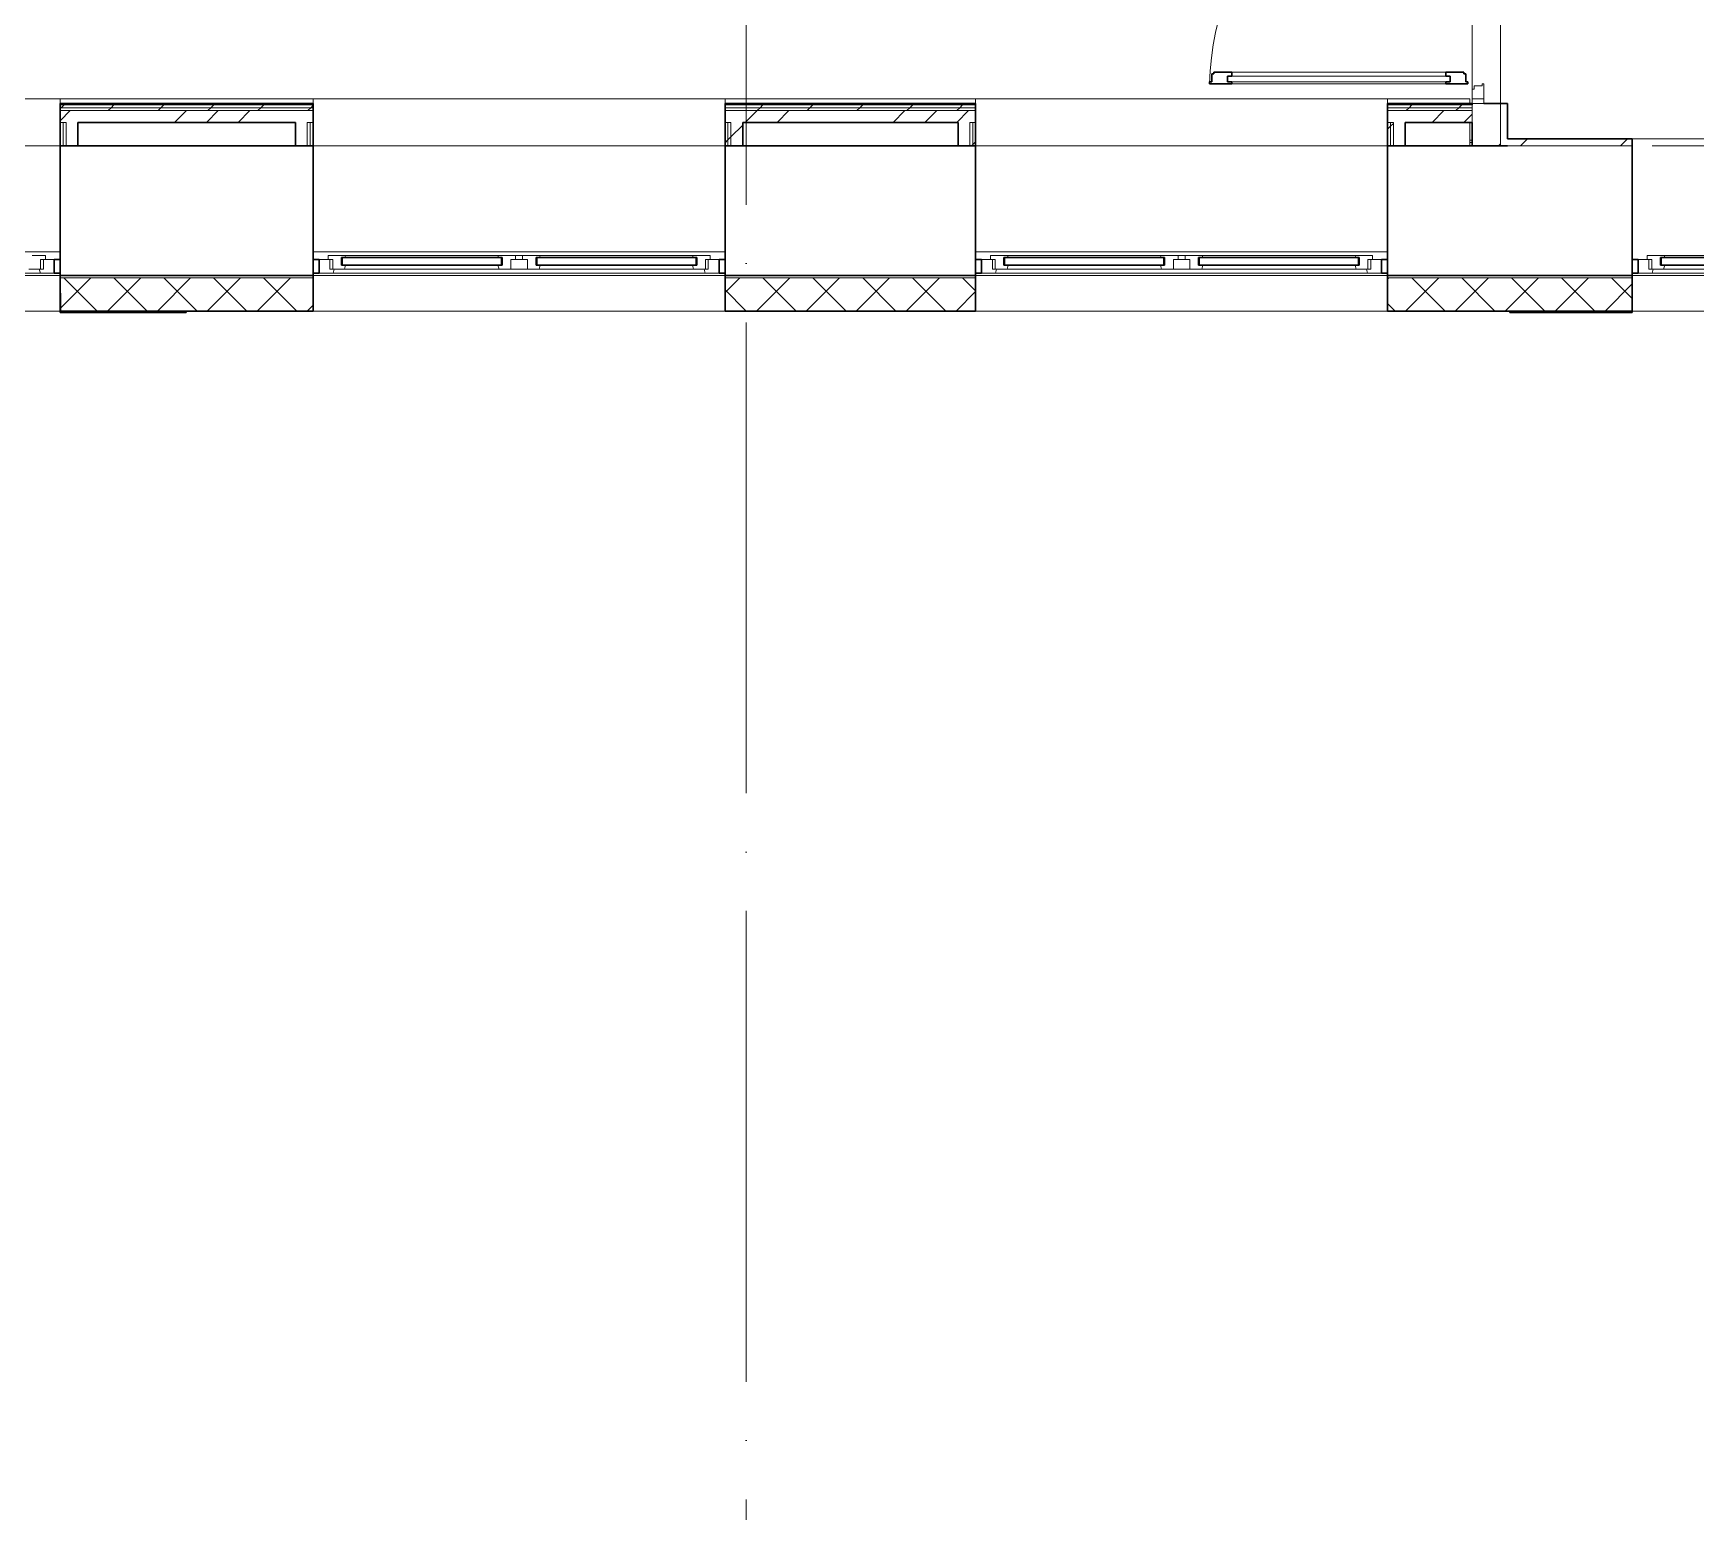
# Model space of a CAD drawing. Header units: millimetres. Extents: x -695119 to 412940, y -249585 to 622758.
# Drawn here: x 25263 to 32327, y 90833 to 97114 of the extents above; entities that cross this region are included whole.
import ezdxf

# ---------------------------------------------------------------- set-up
doc = ezdxf.new("R2010")
doc.units = ezdxf.units.MM
doc.linetypes.add('ADSK_Линия сетки', pattern=[25, 20, -2.5, 0, -2.5])
for name, color, linetype, lineweight in [('_ Окна', 252, 'Continuous', 30), ('Двери', 8, 'Continuous', 9), ('Ограждение', 8, 'Continuous', 9), ('Окна', 252, 'Continuous', 9), ('Оси', 252, 'Continuous', 9), ('Стены внутренние', 252, 'Continuous', 18), ('Стены наружные', 252, 'Continuous', 18), ('Стены штриховка', 7, 'Continuous', 9)]:
    doc.layers.add(name, color=color, linetype=linetype, lineweight=lineweight)
doc.layers.add('Двери открывание', color=7, linetype='Continuous', lineweight=9, true_color=0xc0c0c0)

# ---------------------------------------------------------------- blocks, each defined once
blk = doc.blocks.new('1 этаж')
at = {"layer": '_ Окна', "color": 251, "lineweight": 18, "true_color": 0x636466}
for p, q in [((-19635.8, 14993.3), (-19691.8, 14993.3)), ((-19635.8, 14976.3), (-19635.8, 14993.3)), ((-18378.8, 14993.3), (-18434.8, 14993.3)), ((-18434.8, 14993.3), (-18434.8, 14976.3)), ((-18377.8, 14992.3), (-18378.8, 14993.3)), ((-18376.8, 14993.3), (-18377.8, 14992.3)), ((-18377.8, 14952.3), (-18377.8, 14984.3)), ((-18377.8, 14984.3), (-18359.8, 14984.3)), ((-18362.2, 14993.3), (-18376.8, 14993.3)), ((-18359.8, 14984.3), (-18362.2, 14993.3)), ((-17710.4, 14993.3), (-17712.8, 14984.3)), ((-17712.8, 14984.3), (-17694.8, 14984.3)), ((-17695.8, 14993.3), (-17710.4, 14993.3)), ((-17694.8, 14992.3), (-17695.8, 14993.3)), ((-17693.8, 14993.3), (-17694.8, 14992.3)), ((-17694.8, 14984.3), (-17694.8, 14952.3)), ((-17637.8, 14993.3), (-17693.8, 14993.3)), ((-17637.8, 14976.3), (-17637.8, 14993.3)), ((-17551.8, 14993.3), (-17607.8, 14993.3)), ((-17607.8, 14993.3), (-17607.8, 14976.3)), ((-17550.8, 14992.3), (-17551.8, 14993.3)), ((-17549.8, 14993.3), (-17550.8, 14992.3)), ((-17550.8, 14952.3), (-17550.8, 14984.3)), ((-17550.8, 14984.3), (-17532.8, 14984.3)), ((-17535.2, 14993.3), (-17549.8, 14993.3)), ((-17532.8, 14984.3), (-17535.2, 14993.3)), ((-16883.4, 14993.3), (-16885.8, 14984.3)), ((-16885.8, 14984.3), (-16867.8, 14984.3)), ((-16868.8, 14993.3), (-16883.4, 14993.3)), ((-16867.8, 14992.3), (-16868.8, 14993.3)), ((-16866.8, 14993.3), (-16867.8, 14992.3)), ((-16867.8, 14984.3), (-16867.8, 14952.3)), ((-16810.8, 14993.3), (-16866.8, 14993.3)), ((-16810.8, 14976.3), (-16810.8, 14993.3)), ((-15563.8, 14993.3), (-15619.8, 14993.3)), ((-15619.8, 14993.3), (-15619.8, 14976.3)), ((-15562.8, 14992.3), (-15563.8, 14993.3)), ((-15561.8, 14993.3), (-15562.8, 14992.3)), ((-15562.8, 14952.3), (-15562.8, 14984.3)), ((-15562.8, 14984.3), (-15544.8, 14984.3)), ((-15547.2, 14993.3), (-15561.8, 14993.3)), ((-15544.8, 14984.3), (-15547.2, 14993.3)), ((-14895.4, 14993.3), (-14897.8, 14984.3)), ((-14897.8, 14984.3), (-14879.8, 14984.3)), ((-14880.8, 14993.3), (-14895.4, 14993.3)), ((-14879.8, 14992.3), (-14880.8, 14993.3)), ((-14878.8, 14993.3), (-14879.8, 14992.3)), ((-14879.8, 14984.3), (-14879.8, 14952.3)), ((-14822.8, 14993.3), (-14878.8, 14993.3)), ((-14822.8, 14976.3), (-14822.8, 14993.3)), ((-14736.8, 14993.3), (-14792.8, 14993.3)), ((-14792.8, 14993.3), (-14792.8, 14976.3)), ((-14735.8, 14992.3), (-14736.8, 14993.3)), ((-14734.8, 14993.3), (-14735.8, 14992.3)), ((-14735.8, 14952.3), (-14735.8, 14984.3)), ((-14735.8, 14984.3), (-14717.8, 14984.3)), ((-14720.2, 14993.3), (-14734.8, 14993.3)), ((-14717.8, 14984.3), (-14720.2, 14993.3)), ((-14068.4, 14993.3), (-14070.8, 14984.3)), ((-14070.8, 14984.3), (-14052.8, 14984.3)), ((-14053.8, 14993.3), (-14068.4, 14993.3)), ((-14052.8, 14992.3), (-14053.8, 14993.3)), ((-14051.8, 14993.3), (-14052.8, 14992.3)), ((-14052.8, 14984.3), (-14052.8, 14952.3)), ((-13995.8, 14993.3), (-14051.8, 14993.3)), ((-13995.8, 14976.3), (-13995.8, 14993.3)), ((-12773.8, 14993.3), (-12829.8, 14993.3)), ((-12829.8, 14993.3), (-12829.8, 14976.3)), ((-12772.8, 14992.3), (-12773.8, 14993.3)), ((-12771.8, 14993.3), (-12772.8, 14992.3)), ((-12772.8, 14952.3), (-12772.8, 14984.3)), ((-12772.8, 14984.3), (-12754.8, 14984.3)), ((-12757.2, 14993.3), (-12771.8, 14993.3)), ((-12754.8, 14984.3), (-12757.2, 14993.3)), ((-19706.2, 14935.3), (-19655.8, 14935.3)), ((-19661.8, 14935.3), (-19657.2, 14918.3)), ((-19657.2, 14918.3), (-19597.8, 14918.3)), ((-19655.8, 14935.3), (-19655.8, 14976.3)), ((-19655.8, 14976.3), (-19635.8, 14976.3)), ((-19643.8, 14935.3), (-19655.8, 14935.3)), ((-19643.8, 14976.3), (-19643.8, 14935.3)), ((-19597.8, 14976.3), (-19635.8, 14976.3)), ((-19597.8, 14918.3), (-19597.8, 14976.3)), ((-18434.8, 14976.3), (-18472.8, 14976.3)), ((-18472.8, 14976.3), (-18472.8, 14918.3)), ((-18472.8, 14918.3), (-18413.4, 14918.3)), ((-18434.8, 14976.3), (-18414.8, 14976.3)), ((-18426.8, 14935.3), (-18426.8, 14976.3)), ((-18414.8, 14935.3), (-18426.8, 14935.3)), ((-18414.8, 14976.3), (-18414.8, 14935.3)), ((-18414.8, 14935.3), (-18364.4, 14935.3)), ((-18413.4, 14918.3), (-18408.8, 14935.3)), ((-18359.8, 14952.3), (-18377.8, 14952.3)), ((-18364.4, 14935.3), (-18359.8, 14952.3)), ((-17694.8, 14952.3), (-17712.8, 14952.3)), ((-17712.8, 14952.3), (-17708.2, 14935.3)), ((-17708.2, 14935.3), (-17657.8, 14935.3)), ((-17657.8, 14935.3), (-17657.8, 14976.3)), ((-17657.8, 14976.3), (-17637.8, 14976.3)), ((-17607.8, 14976.3), (-17587.8, 14976.3)), ((-17587.8, 14976.3), (-17587.8, 14935.3)), ((-17587.8, 14935.3), (-17537.4, 14935.3)), ((-17532.8, 14952.3), (-17550.8, 14952.3)), ((-17537.4, 14935.3), (-17532.8, 14952.3)), ((-16867.8, 14952.3), (-16885.8, 14952.3)), ((-16885.8, 14952.3), (-16881.2, 14935.3)), ((-16881.2, 14935.3), (-16830.8, 14935.3)), ((-16836.8, 14935.3), (-16832.2, 14918.3)), ((-16832.2, 14918.3), (-16772.8, 14918.3)), ((-16830.8, 14935.3), (-16830.8, 14976.3)), ((-16830.8, 14976.3), (-16810.8, 14976.3)), ((-16818.8, 14935.3), (-16830.8, 14935.3)), ((-16818.8, 14976.3), (-16818.8, 14935.3)), ((-16772.8, 14976.3), (-16810.8, 14976.3)), ((-16772.8, 14918.3), (-16772.8, 14976.3)), ((-15619.8, 14976.3), (-15657.8, 14976.3)), ((-15657.8, 14976.3), (-15657.8, 14918.3)), ((-15657.8, 14918.3), (-15598.4, 14918.3)), ((-15619.8, 14976.3), (-15599.8, 14976.3)), ((-15611.8, 14935.3), (-15611.8, 14976.3)), ((-15599.8, 14935.3), (-15611.8, 14935.3)), ((-15599.8, 14976.3), (-15599.8, 14935.3)), ((-15599.8, 14935.3), (-15549.4, 14935.3)), ((-15598.4, 14918.3), (-15593.8, 14935.3)), ((-15544.8, 14952.3), (-15562.8, 14952.3)), ((-15549.4, 14935.3), (-15544.8, 14952.3)), ((-14879.8, 14952.3), (-14897.8, 14952.3)), ((-14897.8, 14952.3), (-14893.2, 14935.3)), ((-14893.2, 14935.3), (-14842.8, 14935.3)), ((-14842.8, 14935.3), (-14842.8, 14976.3)), ((-14842.8, 14976.3), (-14822.8, 14976.3)), ((-14792.8, 14976.3), (-14772.8, 14976.3)), ((-14772.8, 14976.3), (-14772.8, 14935.3)), ((-14772.8, 14935.3), (-14722.4, 14935.3)), ((-14717.8, 14952.3), (-14735.8, 14952.3)), ((-14722.4, 14935.3), (-14717.8, 14952.3)), ((-14052.8, 14952.3), (-14070.8, 14952.3)), ((-14070.8, 14952.3), (-14066.2, 14935.3)), ((-14066.2, 14935.3), (-14015.8, 14935.3)), ((-14021.8, 14935.3), (-14017.2, 14918.3)), ((-14017.2, 14918.3), (-13957.8, 14918.3)), ((-14015.8, 14935.3), (-14015.8, 14976.3)), ((-14015.8, 14976.3), (-13995.8, 14976.3)), ((-14003.8, 14935.3), (-14015.8, 14935.3)), ((-14003.8, 14976.3), (-14003.8, 14935.3)), ((-13957.8, 14976.3), (-13995.8, 14976.3)), ((-13957.8, 14918.3), (-13957.8, 14976.3)), ((-12829.8, 14976.3), (-12867.8, 14976.3)), ((-12867.8, 14976.3), (-12867.8, 14918.3)), ((-12867.8, 14918.3), (-12808.4, 14918.3)), ((-12829.8, 14976.3), (-12809.8, 14976.3)), ((-12821.8, 14935.3), (-12821.8, 14976.3)), ((-12809.8, 14935.3), (-12821.8, 14935.3)), ((-12809.8, 14976.3), (-12809.8, 14935.3)), ((-12809.8, 14935.3), (-12759.4, 14935.3)), ((-12808.4, 14918.3), (-12803.8, 14935.3)), ((-12754.8, 14952.3), (-12772.8, 14952.3)), ((-12759.4, 14935.3), (-12754.8, 14952.3))]:
    blk.add_line(p, q, dxfattribs=at)
at = {"layer": '_ Окна', "color": 251, "true_color": 0x636466}
for p, q in [((-18374.8, 14984.3), (-18377.8, 14984.3)), ((-18377.8, 14984.3), (-18377.8, 14952.3)), ((-17697.8, 14984.3), (-18374.8, 14984.3)), ((-18374.8, 14984.3), (-18374.8, 14952.3)), ((-18374.8, 14952.3), (-18374.8, 14984.3)), ((-17697.8, 14952.3), (-17697.8, 14984.3)), ((-17697.8, 14984.3), (-17697.8, 14952.3)), ((-17694.8, 14984.3), (-17697.8, 14984.3)), ((-17694.8, 14952.3), (-17694.8, 14984.3)), ((-17547.8, 14984.3), (-17550.8, 14984.3)), ((-17550.8, 14984.3), (-17550.8, 14952.3)), ((-16870.8, 14984.3), (-17547.8, 14984.3)), ((-17547.8, 14984.3), (-17547.8, 14952.3)), ((-17547.8, 14952.3), (-17547.8, 14984.3)), ((-16870.8, 14952.3), (-16870.8, 14984.3)), ((-16870.8, 14984.3), (-16870.8, 14952.3)), ((-16867.8, 14984.3), (-16870.8, 14984.3)), ((-16867.8, 14952.3), (-16867.8, 14984.3)), ((-15559.8, 14984.3), (-15562.8, 14984.3)), ((-15562.8, 14984.3), (-15562.8, 14952.3)), ((-14882.8, 14984.3), (-15559.8, 14984.3)), ((-15559.8, 14984.3), (-15559.8, 14952.3)), ((-15559.8, 14952.3), (-15559.8, 14984.3)), ((-14882.8, 14952.3), (-14882.8, 14984.3)), ((-14882.8, 14984.3), (-14882.8, 14952.3)), ((-14879.8, 14984.3), (-14882.8, 14984.3)), ((-14879.8, 14952.3), (-14879.8, 14984.3)), ((-14732.8, 14984.3), (-14735.8, 14984.3)), ((-14735.8, 14984.3), (-14735.8, 14952.3)), ((-14055.8, 14984.3), (-14732.8, 14984.3)), ((-14732.8, 14984.3), (-14732.8, 14952.3)), ((-14732.8, 14952.3), (-14732.8, 14984.3)), ((-14055.8, 14952.3), (-14055.8, 14984.3)), ((-14055.8, 14984.3), (-14055.8, 14952.3)), ((-14052.8, 14984.3), (-14055.8, 14984.3)), ((-14052.8, 14952.3), (-14052.8, 14984.3)), ((-12769.8, 14984.3), (-12772.8, 14984.3)), ((-12772.8, 14984.3), (-12772.8, 14952.3)), ((-12092.8, 14984.3), (-12769.8, 14984.3)), ((-12769.8, 14984.3), (-12769.8, 14952.3)), ((-12769.8, 14952.3), (-12769.8, 14984.3)), ((-19572.8, 14976.3), (-19597.8, 14976.3)), ((-19597.8, 14976.3), (-19597.8, 14918.3)), ((-19597.8, 14918.3), (-19572.8, 14918.3)), ((-18472.8, 14976.3), (-18497.8, 14976.3)), ((-18497.8, 14918.3), (-18472.8, 14918.3)), ((-18472.8, 14918.3), (-18472.8, 14976.3)), ((-18377.8, 14952.3), (-18374.8, 14952.3)), ((-18374.8, 14952.3), (-17697.8, 14952.3)), ((-17697.8, 14952.3), (-17694.8, 14952.3)), ((-17550.8, 14952.3), (-17547.8, 14952.3)), ((-17547.8, 14952.3), (-16870.8, 14952.3)), ((-16870.8, 14952.3), (-16867.8, 14952.3)), ((-16747.8, 14976.3), (-16772.8, 14976.3)), ((-16772.8, 14976.3), (-16772.8, 14918.3)), ((-16772.8, 14918.3), (-16747.8, 14918.3)), ((-15657.8, 14976.3), (-15682.8, 14976.3)), ((-15682.8, 14918.3), (-15657.8, 14918.3)), ((-15657.8, 14918.3), (-15657.8, 14976.3)), ((-15562.8, 14952.3), (-15559.8, 14952.3)), ((-15559.8, 14952.3), (-14882.8, 14952.3)), ((-14882.8, 14952.3), (-14879.8, 14952.3)), ((-14735.8, 14952.3), (-14732.8, 14952.3)), ((-14732.8, 14952.3), (-14055.8, 14952.3)), ((-14055.8, 14952.3), (-14052.8, 14952.3)), ((-13932.8, 14976.3), (-13957.8, 14976.3)), ((-13957.8, 14976.3), (-13957.8, 14918.3)), ((-13957.8, 14918.3), (-13932.8, 14918.3)), ((-12867.8, 14976.3), (-12892.8, 14976.3)), ((-12892.8, 14918.3), (-12867.8, 14918.3)), ((-12867.8, 14918.3), (-12867.8, 14976.3)), ((-12772.8, 14952.3), (-12769.8, 14952.3)), ((-12769.8, 14952.3), (-12092.8, 14952.3))]:
    blk.add_line(p, q, dxfattribs=at)
at = {"layer": 'Двери', "color": 251, "lineweight": 30, "true_color": 0x636466}
for p, q in [((-14679.8, 15764.3), (-14670.8, 15764.3)), ((-14679.8, 15730.3), (-14679.8, 15764.3)), ((-14670.8, 15772.3), (-14594.8, 15772.3)), ((-14670.8, 15764.3), (-14670.8, 15772.3)), ((-14594.8, 15755.3), (-14612.8, 15755.3)), ((-14612.8, 15755.3), (-14612.8, 15731.3)), ((-14594.8, 15772.3), (-14594.8, 15755.3)), ((-13684.8, 15772.3), (-13608.8, 15772.3)), ((-13684.8, 15772.3), (-13684.8, 15755.3)), ((-13684.8, 15755.3), (-13666.8, 15755.3)), ((-13666.8, 15755.3), (-13666.8, 15731.3)), ((-13608.8, 15772.3), (-13608.8, 15764.3)), ((-13608.8, 15764.3), (-13599.8, 15764.3)), ((-13599.8, 15764.3), (-13599.8, 15730.3)), ((-14688.8, 15730.3), (-14679.8, 15730.3)), ((-14688.8, 15722.3), (-14688.8, 15730.3)), ((-14594.8, 15722.3), (-14688.8, 15722.3)), ((-14612.8, 15731.3), (-14594.8, 15731.3)), ((-14594.8, 15731.3), (-14594.8, 15722.3)), ((-13684.8, 15731.3), (-13684.8, 15722.3)), ((-13666.8, 15731.3), (-13684.8, 15731.3)), ((-13590.8, 15722.3), (-13684.8, 15722.3)), ((-13599.8, 15730.3), (-13590.8, 15730.3)), ((-13590.8, 15730.3), (-13590.8, 15722.3))]:
    blk.add_line(p, q, dxfattribs=at)
at = {"layer": 'Двери', "color": 251, "true_color": 0x636466}
for p, q in [((-13666.8, 15755.3), (-14612.8, 15755.3)), ((-14612.8, 15755.3), (-14612.8, 15731.3)), ((-14594.8, 15772.3), (-13684.8, 15772.3)), ((-13666.8, 15731.3), (-13666.8, 15755.3)), ((-14612.8, 15731.3), (-13666.8, 15731.3)), ((-13684.8, 15722.3), (-14594.8, 15722.3)), ((-13572.8, 15658.3), (-13572.8, 15699.3)), ((-13572.8, 15699.3), (-13564.8, 15699.3)), ((-13564.8, 15713.3), (-13530.8, 15713.3)), ((-13564.8, 15699.3), (-13564.8, 15713.3)), ((-13530.8, 15722.3), (-13522.8, 15722.3)), ((-13530.8, 15713.3), (-13530.8, 15722.3)), ((-13522.8, 15722.3), (-13522.8, 15658.3)), ((-13572.8, 15658.3), (-13522.8, 15658.3)), ((-13572.8, 15638.3), (-13572.8, 15658.3)), ((-13522.8, 15658.3), (-13572.8, 15658.3)), ((-13522.8, 15638.3), (-13572.8, 15638.3)), ((-13522.8, 15658.3), (-13522.8, 15638.3))]:
    blk.add_line(p, q, dxfattribs=at)
at = {"layer": 'Двери открывание', "color": 251, "true_color": 0x636466}
blk.add_arc((-13590.8, 15704.3), 1098, 90, 179.06068, dxfattribs=at)
at = {"layer": 'Ограждение', "color": 251, "true_color": 0x636466}
for p, q in [((-27568.2, 15658.3), (-13582.8, 15658.3)), ((-21322.8, 15658.3), (-19572.8, 15658.3)), ((-19572.8, 15658.3), (-19572.8, 15638.3)), ((-18497.8, 15638.3), (-18497.8, 15658.3)), ((-18497.8, 15658.3), (-16747.8, 15658.3)), ((-16747.8, 15658.3), (-16747.8, 15638.3)), ((-15682.8, 15638.3), (-15682.8, 15658.3)), ((-15682.8, 15658.3), (-13932.8, 15658.3)), ((-13932.8, 15658.3), (-13932.8, 15638.3)), ((-13582.8, 15658.3), (-13582.8, 15638.1)), ((-13582.8, 15558.3), (-13582.8, 15458.3)), ((-13572.8, 15483.3), (-13582.8, 15483.3)), ((-13582.8, 15473.3), (-13572.8, 15473.3)), ((-21322.8, 15458.3), (-19572.8, 15458.3)), ((-18497.8, 15458.3), (-16747.8, 15458.3)), ((-15682.8, 15458.3), (-13932.8, 15458.3)), ((-21322.8, 15008.3), (-19572.8, 15008.3)), ((-18497.8, 15008.3), (-16747.8, 15008.3)), ((-15682.8, 15008.3), (-13932.8, 15008.3))]:
    blk.add_line(p, q, dxfattribs=at)
at = {"layer": 'Окна', "color": 251, "true_color": 0x636466}
for p, q in [((-18376.8, 14993.3), (-18378.8, 14993.3)), ((-17710.4, 14993.3), (-18362.2, 14993.3)), ((-17693.8, 14993.3), (-17695.8, 14993.3)), ((-17637.8, 14993.3), (-17607.8, 14993.3)), ((-17549.8, 14993.3), (-17551.8, 14993.3)), ((-16883.4, 14993.3), (-17535.2, 14993.3)), ((-16866.8, 14993.3), (-16868.8, 14993.3)), ((-15561.8, 14993.3), (-15563.8, 14993.3)), ((-14895.4, 14993.3), (-15547.2, 14993.3)), ((-14878.8, 14993.3), (-14880.8, 14993.3)), ((-14822.8, 14993.3), (-14792.8, 14993.3)), ((-14734.8, 14993.3), (-14736.8, 14993.3)), ((-14068.4, 14993.3), (-14720.2, 14993.3)), ((-14051.8, 14993.3), (-14053.8, 14993.3)), ((-12771.8, 14993.3), (-12773.8, 14993.3)), ((-12105.4, 14993.3), (-12757.2, 14993.3)), ((-21238.4, 14918.3), (-19657.2, 14918.3)), ((-18413.4, 14918.3), (-16832.2, 14918.3)), ((-18364.4, 14935.3), (-17708.2, 14935.3)), ((-17587.8, 14935.3), (-17657.8, 14935.3)), ((-17607.8, 14976.3), (-17637.8, 14976.3)), ((-17537.4, 14935.3), (-16881.2, 14935.3)), ((-15598.4, 14918.3), (-14017.2, 14918.3)), ((-15549.4, 14935.3), (-14893.2, 14935.3)), ((-14772.8, 14935.3), (-14842.8, 14935.3)), ((-14792.8, 14976.3), (-14822.8, 14976.3)), ((-14722.4, 14935.3), (-14066.2, 14935.3)), ((-12808.4, 14918.3), (-11227.2, 14918.3)), ((-12759.4, 14935.3), (-12103.2, 14935.3))]:
    blk.add_line(p, q, dxfattribs=at)
at = {"layer": 'Оси', "color": 251, "linetype": 'ADSK_Линия сетки', "ltscale": 100, "true_color": 0x636466}
for p, q in [((-16657.8, 32208.9), (-16657.8, -33767.9)), ((-807.8, 15458.3), (-72530.1, 15458.3))]:
    blk.add_line(p, q, dxfattribs=at)
at = {"layer": 'Стены внутренние', "color": 251, "lineweight": 30, "true_color": 0x636466}
for p, q in [((-19572.8, 15458.3), (-19572.8, 14908.3)), ((-18572.8, 15458.3), (-19497.8, 15458.3)), ((-18497.8, 14908.3), (-18497.8, 15458.3)), ((-16747.8, 15458.3), (-16747.8, 14908.3)), ((-15757.8, 15458.3), (-16672.8, 15458.3)), ((-15682.8, 14908.3), (-15682.8, 15458.3)), ((-13932.8, 15458.3), (-13932.8, 14908.3)), ((-13572.8, 15458.3), (-13857.8, 15458.3)), ((-12892.8, 14908.3), (-12892.8, 15458.3)), ((-19572.8, 14908.3), (-18497.8, 14908.3)), ((-16747.8, 14908.3), (-15682.8, 14908.3)), ((-13932.8, 14908.3), (-12892.8, 14908.3)), ((-19572.8, 14898.3), (-19572.8, 14756.3)), ((-18497.8, 14756.3), (-18497.8, 14898.3)), ((-16747.8, 14898.3), (-16747.8, 14756.3)), ((-15682.8, 14756.3), (-15682.8, 14898.3)), ((-13932.8, 14898.3), (-13932.8, 14756.3)), ((-12892.8, 14756.3), (-12892.8, 14898.3)), ((-19572.8, 14756.3), (-18497.8, 14756.3)), ((-16747.8, 14756.3), (-15682.8, 14756.3)), ((-13932.8, 14756.3), (-13412.8, 14756.3))]:
    blk.add_line(p, q, dxfattribs=at)
at = {"layer": 'Стены внутренние', "color": 251, "true_color": 0x636466}
for p, q in [((-12892.8, 15458.3), (-13422.8, 15458.3)), ((-19572.8, 14908.3), (-21322.8, 14908.3)), ((-16747.8, 14908.3), (-18497.8, 14908.3)), ((-13932.8, 14908.3), (-15682.8, 14908.3)), ((-11142.8, 14908.3), (-12892.8, 14908.3)), ((-19572.8, 14756.3), (-21322.8, 14756.3)), ((-16747.8, 14756.3), (-18497.8, 14756.3)), ((-13932.8, 14756.3), (-15682.8, 14756.3)), ((-11142.8, 14756.3), (-12892.8, 14756.3))]:
    blk.add_line(p, q, dxfattribs=at)
at = {"layer": 'Стены внутренние', "color": 251, "linetype": 'Continuous', "lineweight": 9, "true_color": 0x636466}
for p, q in [((-19570.8, 14770.3), (-19442.9, 14898.3)), ((-19417.1, 14758.3), (-19557.1, 14898.3)), ((-19370.7, 14758.3), (-19230.7, 14898.3)), ((-19204.9, 14758.3), (-19344.9, 14898.3)), ((-19158.6, 14758.3), (-19018.6, 14898.3)), ((-18992.8, 14758.3), (-19132.8, 14898.3)), ((-18946.5, 14758.3), (-18806.5, 14898.3)), ((-18780.7, 14758.3), (-18920.7, 14898.3)), ((-18734.3, 14758.3), (-18594.3, 14898.3)), ((-18568.5, 14758.3), (-18708.5, 14898.3)), ((-16747.8, 14835.6), (-16685.2, 14898.3)), ((-16659.3, 14758.3), (-16747.8, 14846.7)), ((-16613, 14758.3), (-16473, 14898.3)), ((-16447.2, 14758.3), (-16587.2, 14898.3)), ((-16400.9, 14758.3), (-16260.9, 14898.3)), ((-16235.1, 14758.3), (-16375.1, 14898.3)), ((-16188.8, 14758.3), (-16048.8, 14898.3)), ((-16022.9, 14758.3), (-16162.9, 14898.3)), ((-15976.6, 14758.3), (-15836.6, 14898.3)), ((-15810.8, 14758.3), (-15950.8, 14898.3)), ((-15764.5, 14758.3), (-15682.8, 14840)), ((-15682.8, 14842.4), (-15738.7, 14898.3)), ((-13932.8, 14892.9), (-13927.4, 14898.3)), ((-13855.3, 14758.3), (-13715.3, 14898.3)), ((-13689.5, 14758.3), (-13829.5, 14898.3)), ((-13643.2, 14758.3), (-13503.2, 14898.3)), ((-13477.4, 14758.3), (-13617.4, 14898.3)), ((-13431, 14758.3), (-13291, 14898.3)), ((-13265.2, 14758.3), (-13405.2, 14898.3)), ((-13218.9, 14758.3), (-13078.9, 14898.3)), ((-13053.1, 14758.3), (-13193.1, 14898.3)), ((-13006.8, 14758.3), (-12892.8, 14872.3)), ((-12894.8, 14812.1), (-12981, 14898.3)), ((-18522.2, 14758.3), (-18499.8, 14780.7)), ((-16745.8, 14827.1), (-16747.8, 14830.6)), ((-13932.8, 14830), (-13930.8, 14830)), ((-13901.6, 14758.3), (-13930.8, 14787.4)), ((-19495, 14758.3), (-19496.2, 14756.3)), ((-19285.9, 14756.3), (-19287, 14758.3)), ((-16679.4, 14758.3), (-16680.6, 14756.3)), ((-16470.3, 14756.3), (-16471.4, 14758.3))]:
    blk.add_line(p, q, dxfattribs=at)
at = {"layer": 'Стены наружные', "color": 251, "true_color": 0x636466}
for p, q in [((-13452.8, 16868.3), (-13452.8, 15638.3)), ((-13572.8, 15699.3), (-13572.8, 16807.3)), ((-12892.8, 15488.3), (-11142.8, 15488.3))]:
    blk.add_line(p, q, dxfattribs=at)
at = {"layer": 'Стены наружные', "color": 251, "lineweight": 30, "true_color": 0x636466}
for p, q in [((-18497.8, 15638.3), (-19572.8, 15638.3)), ((-19572.8, 15638.3), (-19572.8, 15458.3)), ((-18497.8, 15458.3), (-18497.8, 15638.3)), ((-15682.8, 15638.3), (-16747.8, 15638.3)), ((-16747.8, 15638.3), (-16747.8, 15458.3)), ((-15682.8, 15458.3), (-15682.8, 15638.3)), ((-13572.8, 15638.3), (-13932.8, 15638.3)), ((-13932.8, 15638.3), (-13932.8, 15458.3)), ((-13572.8, 15633.3), (-13572.8, 15638.3)), ((-13522.8, 15638.3), (-13422.8, 15638.3)), ((-13422.8, 15488.3), (-13422.8, 15638.3)), ((-19497.8, 15558.3), (-18572.8, 15558.3)), ((-19497.8, 15458.3), (-19497.8, 15558.3)), ((-18572.8, 15558.3), (-18572.8, 15458.3)), ((-16672.8, 15558.3), (-15757.8, 15558.3)), ((-16672.8, 15458.3), (-16672.8, 15558.3)), ((-15757.8, 15558.3), (-15757.8, 15458.3)), ((-13857.8, 15558.3), (-13572.8, 15558.3)), ((-13857.8, 15458.3), (-13857.8, 15558.3)), ((-13572.8, 15458.3), (-13572.8, 15558.3)), ((-12892.8, 15488.3), (-13422.8, 15488.3)), ((-12892.8, 15458.3), (-12892.8, 15488.3)), ((-19572.8, 15458.3), (-19497.8, 15458.3)), ((-18572.8, 15458.3), (-18497.8, 15458.3)), ((-16747.8, 15458.3), (-16672.8, 15458.3)), ((-15757.8, 15458.3), (-15682.8, 15458.3)), ((-13932.8, 15458.3), (-13857.8, 15458.3)), ((-13572.8, 15458.3), (-13422.8, 15458.3)), ((-19572.8, 14908.3), (-19572.8, 14898.3)), ((-18497.8, 14898.3), (-18497.8, 14908.3)), ((-16747.8, 14908.3), (-16747.8, 14898.3)), ((-15682.8, 14898.3), (-15682.8, 14908.3)), ((-13932.8, 14908.3), (-13932.8, 14898.3)), ((-12892.8, 14898.3), (-12892.8, 14908.3)), ((-19037.8, 14755.3), (-19572.8, 14755.3)), ((-19572.8, 14755.3), (-19572.8, 14750.3)), ((-19572.8, 14750.3), (-19037.8, 14750.3)), ((-19037.8, 14750.3), (-19037.8, 14755.3)), ((-12892.8, 14756.3), (-13412.8, 14756.3)), ((-13412.8, 14756.3), (-13412.8, 14751.3)), ((-13412.8, 14751.3), (-12892.8, 14751.3)), ((-12892.8, 14751.3), (-12892.8, 14756.3))]:
    blk.add_line(p, q, dxfattribs=at)
at = {"layer": 'Стены наружные', "color": 251, "linetype": 'Continuous', "lineweight": 9, "true_color": 0x636466}
for p, q in [((-19572.8, 15616.9), (-19568.9, 15620.8)), ((-19568.9, 15620.8), (-19556.4, 15633.3)), ((-19556.4, 15633.3), (-19551.4, 15638.3)), ((-19369.3, 15608.3), (-19356.8, 15620.8)), ((-19356.8, 15620.8), (-19344.3, 15633.3)), ((-19157.1, 15608.3), (-19144.6, 15620.8)), ((-19144.6, 15620.8), (-19132.1, 15633.3)), ((-19132.1, 15633.3), (-19127.1, 15638.3)), ((-18945, 15608.3), (-18932.5, 15620.8)), ((-18932.5, 15620.8), (-18920, 15633.3)), ((-18732.9, 15608.3), (-18720.4, 15620.8)), ((-18720.4, 15620.8), (-18707.9, 15633.3)), ((-18707.9, 15633.3), (-18702.9, 15638.3)), ((-18520.7, 15608.3), (-18508.2, 15620.8)), ((-18508.2, 15620.8), (-18497.8, 15631.2)), ((-16611.6, 15608.3), (-16599.1, 15620.8)), ((-16599.1, 15620.8), (-16586.6, 15633.3)), ((-16586.6, 15633.3), (-16581.6, 15638.3)), ((-16399.4, 15608.3), (-16386.9, 15620.8)), ((-16386.9, 15620.8), (-16374.4, 15633.3)), ((-16187.3, 15608.3), (-16174.8, 15620.8)), ((-16174.8, 15620.8), (-16162.3, 15633.3)), ((-16162.3, 15633.3), (-16157.3, 15638.3)), ((-15975.2, 15608.3), (-15962.7, 15620.8)), ((-15962.7, 15620.8), (-15950.2, 15633.3)), ((-15763, 15608.3), (-15750.5, 15620.8)), ((-15750.5, 15620.8), (-15738, 15633.3)), ((-15738, 15633.3), (-15733, 15638.3)), ((-13853.8, 15608.3), (-13841.3, 15620.8)), ((-13841.3, 15620.8), (-13828.8, 15633.3)), ((-13641.7, 15608.3), (-13629.2, 15620.8)), ((-13629.2, 15620.8), (-13616.7, 15633.3)), ((-13616.7, 15633.3), (-13611.7, 15638.3)), ((-19572.8, 15565.4), (-19529.9, 15608.3)), ((-19086.5, 15558.3), (-19036.5, 15608.3)), ((-18951.5, 15558.3), (-18901.5, 15608.3)), ((-18816.6, 15558.3), (-18766.6, 15608.3)), ((-16747.8, 15607), (-16746.5, 15608.3)), ((-16722.8, 15497), (-16672.8, 15547)), ((-16661.6, 15558.3), (-16611.6, 15608.3)), ((-16526.6, 15558.3), (-16476.6, 15608.3)), ((-16033.2, 15558.3), (-15983.2, 15608.3)), ((-15898.2, 15558.3), (-15848.2, 15608.3)), ((-15763.3, 15558.3), (-15713.3, 15608.3)), ((-13932.8, 15529.3), (-13920.3, 15541.8)), ((-13920.3, 15541.8), (-13907.8, 15554.3)), ((-13743.2, 15558.3), (-13693.2, 15608.3)), ((-13608.3, 15558.3), (-13572.8, 15593.7)), ((-16747.8, 15472), (-16735.3, 15484.5)), ((-16735.3, 15484.5), (-16722.8, 15497)), ((-15695.3, 15463.9), (-15682.8, 15476.4)), ((-13367.4, 15458.3), (-13337.4, 15488.3)), ((-12943.2, 15458.3), (-12913.2, 15488.3)), ((-15700.9, 15458.3), (-15695.3, 15463.9)), ((-13461.3, 15458.3), (-13452.8, 15466.8)), ((-19496.8, 14755.3), (-19499.7, 14750.3)), ((-19282.4, 14750.3), (-19285.3, 14755.3))]:
    blk.add_line(p, q, dxfattribs=at)
at = {"layer": 'Стены штриховка', "color": 251, "true_color": 0x636466}
for p, q in [((-19572.8, 15633.3), (-18497.8, 15633.3)), ((-18497.8, 15633.3), (-19572.8, 15633.3)), ((-18497.8, 15620.8), (-19572.8, 15620.8)), ((-16747.8, 15633.3), (-15682.8, 15633.3)), ((-15682.8, 15633.3), (-16747.8, 15633.3)), ((-15682.8, 15620.8), (-16747.8, 15620.8)), ((-13932.8, 15633.3), (-13572.8, 15633.3)), ((-13572.8, 15633.3), (-13932.8, 15633.3)), ((-13572.8, 15620.8), (-13932.8, 15620.8)), ((-13572.8, 15558.3), (-13572.8, 15633.3)), ((-13452.8, 15458.3), (-13452.8, 15638.3)), ((-18497.8, 15608.3), (-19572.8, 15608.3)), ((-19547.8, 15558.3), (-19572.8, 15558.3)), ((-19560.3, 15458.3), (-19560.3, 15558.3)), ((-19547.8, 15458.3), (-19547.8, 15558.3)), ((-18522.8, 15458.3), (-18522.8, 15558.3)), ((-18497.8, 15558.3), (-18522.8, 15558.3)), ((-18510.3, 15458.3), (-18510.3, 15558.3)), ((-15682.8, 15608.3), (-16747.8, 15608.3)), ((-16722.8, 15558.3), (-16747.8, 15558.3)), ((-16735.3, 15458.3), (-16735.3, 15558.3)), ((-16722.8, 15458.3), (-16722.8, 15558.3)), ((-15707.8, 15458.3), (-15707.8, 15558.3)), ((-15682.8, 15558.3), (-15707.8, 15558.3)), ((-15695.3, 15458.3), (-15695.3, 15558.3)), ((-13572.8, 15608.3), (-13932.8, 15608.3)), ((-13907.8, 15558.3), (-13932.8, 15558.3)), ((-13920.3, 15458.3), (-13920.3, 15558.3)), ((-13907.8, 15458.3), (-13907.8, 15558.3)), ((-18497.8, 14898.3), (-19572.8, 14898.3)), ((-15682.8, 14898.3), (-16747.8, 14898.3)), ((-12892.8, 14898.3), (-13932.8, 14898.3)), ((-19570.8, 14832.3), (-19572.8, 14832.3)), ((-19570.8, 14832.3), (-19570.8, 14758.3)), ((-18497.8, 14832.3), (-18499.8, 14832.3)), ((-18499.8, 14758.3), (-18499.8, 14832.3)), ((-16745.8, 14832.3), (-16747.8, 14832.3)), ((-16745.8, 14832.3), (-16745.8, 14758.3)), ((-15682.8, 14832.3), (-15684.8, 14832.3)), ((-15684.8, 14758.3), (-15684.8, 14832.3)), ((-13930.8, 14832.3), (-13932.8, 14832.3)), ((-13930.8, 14832.3), (-13930.8, 14758.3)), ((-12892.8, 14832.3), (-12894.8, 14832.3)), ((-12894.8, 14758.3), (-12894.8, 14832.3)), ((-19570.8, 14758.3), (-18499.8, 14758.3)), ((-16745.8, 14758.3), (-15684.8, 14758.3)), ((-13930.8, 14758.3), (-12894.8, 14758.3))]:
    blk.add_line(p, q, dxfattribs=at)

msp = doc.modelspace()

# ---------------------------------------------------------------- block references
msp.add_blockref('1 этаж', (44950.089, 81176.937))

doc.saveas('drawing.dxf')
